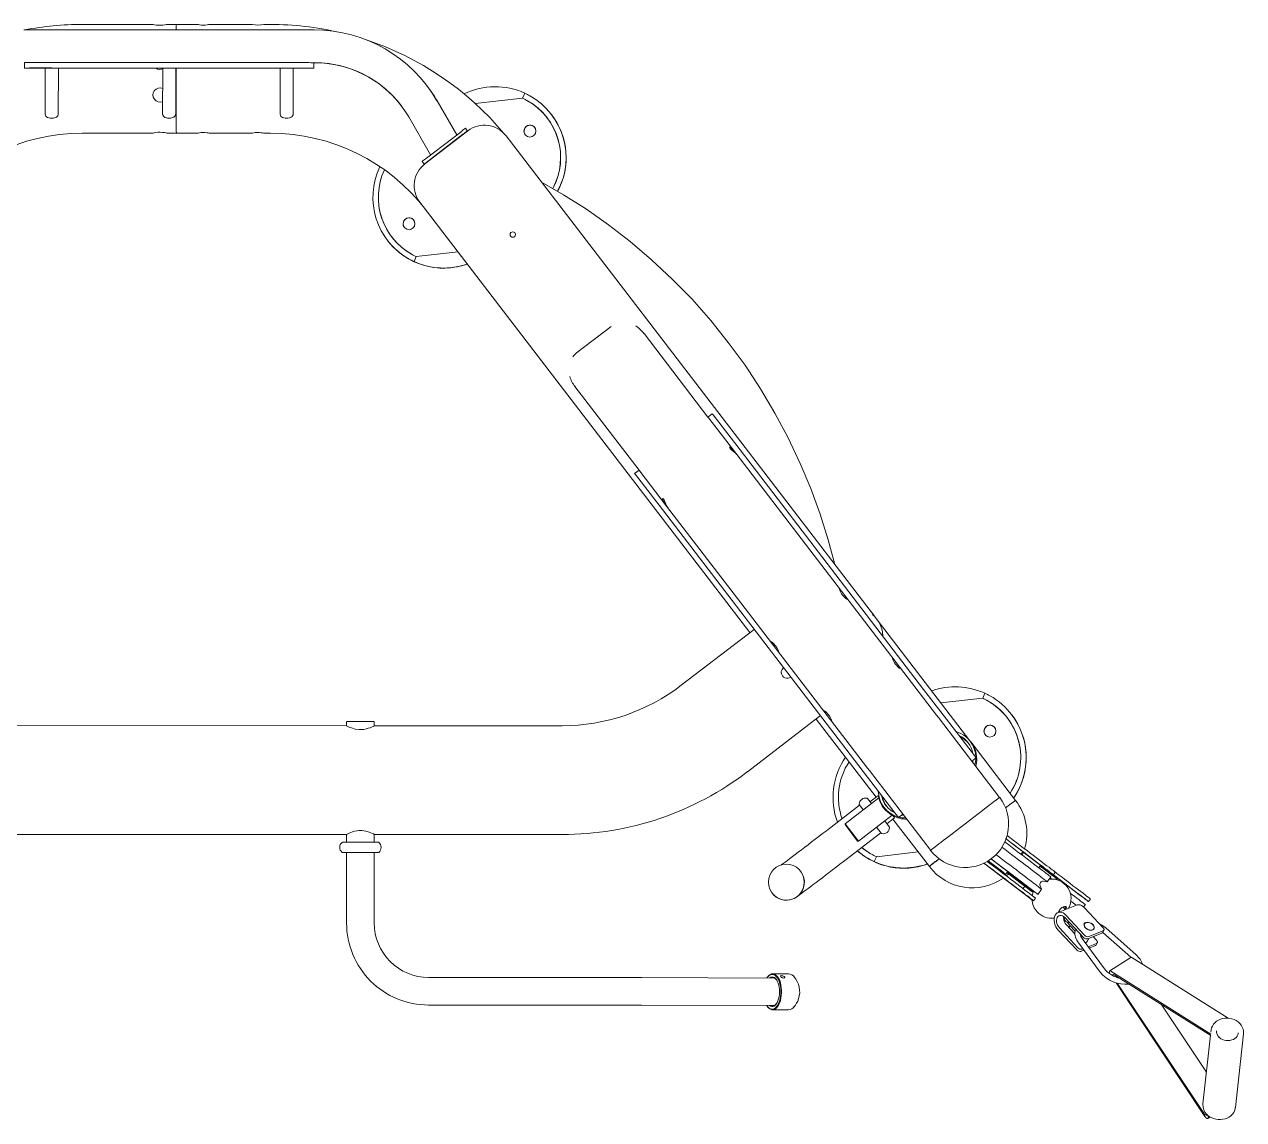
# Model space of a CAD drawing. Header units: millimetres. Extents: x 29224 to 62779, y 35576 to 54938.
# Drawn here: x 57036 to 58156, y 47545 to 48551 of the extents above; entities that cross this region are included whole.
import ezdxf

# ---------------------------------------------------------------- set-up
doc = ezdxf.new("R2010")
doc.units = ezdxf.units.MM

# ---------------------------------------------------------------- blocks, each defined once
blk = doc.blocks.new('kgjhf')
at = {"linetype": 'Continuous', "lineweight": 0}
for p, q in [((71.3, 209), (71.3, -121.1)), ((171.3, -121.1), (171.3, 209)), ((-568.1, -91.7), (-568.1, 175.5)), ((-533, 174.8), (-538, 174.8)), ((-537.9, 174.8), (-537.9, 175.3)), ((-538.1, 149.9), (-538.1, -66.1)), ((-533.1, 149.9), (-533.1, -66.1)), ((-491, 155.9), (-533, 155.8)), ((-533, 143.8), (-490.9, 143.9)), ((-532.8, 47.8), (-532.8, 143.8)), ((-573.1, 121.9), (-573.1, 56.8)), ((-473.1, 56.8), (-473.1, 121.9)), ((-491, 47.9), (-533, 47.8)), ((-573.1, 43.9), (-573.1, 35.3)), ((-573.1, 35.3), (-573.1, 15.7)), ((-533, 35.8), (-490.9, 35.9)), ((-532.8, -60.2), (-532.8, 35.8)), ((-498.3, 35.4), (-532.8, 35.4)), ((-532.8, 35.4), (-498.3, 35.4)), ((-473.1, 35.3), (-473.1, 43.9)), ((-473.1, 15.7), (-473.1, 35.3)), ((-573.1, 4.8), (-573.1, -34.3)), ((-473.1, -34.3), (-473.1, 4.8)), ((-573.1, -45.2), (-573.1, -51.3)), ((-473.1, -51.3), (-473.1, -45.2)), ((-491, -60.1), (-533, -60.2)), ((-533, -72.2), (-490.9, -72.1)), ((-538, -91.2), (-533, -91.2)), ((-537.9, -91.9), (-537.9, -91.2)), ((71.5, -121.3), (67.8, -121.3)), ((71.4, -121.1), (71.5, -121.3)), ((171.2, -121.3), (171.3, -121.1)), ((178.3, -121.3), (171.2, -121.3)), ((252.6, -121.3), (187.8, -121.3)), ((67.8, -146.7), (71.5, -146.7)), ((71.3, -147), (71.3, -319.5)), ((171.2, -146.7), (178.3, -146.7)), ((171.3, -146.9), (171.2, -146.7)), ((171.3, -319.5), (171.3, -147)), ((187.8, -146.7), (252.6, -146.7)), ((-374.6, -158.9), (-374.7, -158.8)), ((-488.1, -178.3), (-453.2, -198.5)), ((-14.3, -492.1), (-409.9, -188.5)), ((-364.1, -223.7), (-359.8, -185.3)), ((-359.8, -185.3), (-355.3, -183.2)), ((-517.2, -194.9), (-517, -195)), ((-445, -193.1), (-475.4, -232.8)), ((-450.3, -194.7), (-474.6, -226.4)), ((-472.3, -228.2), (-447.9, -196.5)), ((-447.2, -190.7), (-444.8, -192.6)), ((-444.8, -192.6), (-444.6, -192.7)), ((302.6, -196.7), (302.6, -361.2)), ((328, -361.2), (328, -196.7)), ((-502.9, -204.5), (-471.6, -222.5)), ((-458.8, -210.8), (-461.2, -214)), ((-461.2, -214), (-458.8, -210.9)), ((-475.3, -232.2), (-477.7, -230.4)), ((-475.3, -232.2), (-475.1, -232.4)), ((-500.5, -239.4), (-505.4, -283)), ((-500.4, -239.4), (-505.3, -283)), ((-470.8, -267.9), (-34.5, -602.7)), ((-382.2, -275.4), (-382.2, -275.4)), ((-378.1, -272.6), (-378.1, -272.6)), ((-505.4, -283), (-509.9, -285.1)), ((-505.3, -283), (-505.4, -283)), ((-490.4, -309.5), (-490.3, -309.6)), ((-295.7, -364.4), (-271.4, -332.7)), ((-163.7, -390.1), (-240.4, -331.2)), ((-160.6, -386.1), (-163.7, -390.1)), ((-162.7, -390.9), (-163.7, -390.1)), ((-130.5, -415.5), (-162.7, -390.9)), ((-160.6, -386.1), (-159.6, -386.9)), ((-127.5, -411.6), (-159.6, -386.9)), ((-289.1, -394.7), (-212.4, -453.5)), ((302.7, -392.6), (303.1, -514.6)), ((328.5, -514.6), (328.1, -392.6)), ((-137.3, -412.1), (-136.8, -411.5)), ((-38.5, -479.8), (-127.5, -411.6)), ((-41.6, -483.8), (-130.5, -415.5)), ((34.1, -429), (-17.3, -496.1)), ((-212.4, -453.5), (-215.4, -457.5)), ((-214.4, -458.3), (-215.4, -457.5)), ((-182.3, -483), (-214.4, -458.3)), ((-212.4, -453.5), (-211.4, -454.3)), ((-179.2, -479), (-211.4, -454.3)), ((-184.7, -473.9), (-184.3, -473.4)), ((-90.3, -547.2), (-179.2, -479)), ((92.5, -580.4), (-38.5, -479.8)), ((-93.3, -551.2), (-182.3, -483)), ((89.5, -584.3), (-41.6, -483.8)), ((62, -557), (113.5, -489.9)), ((225.1, -512.6), (225, -512.5)), ((299.3, -513.1), (299.3, -527.6)), ((302.6, -508.1), (302.2, -508.4)), ((329.3, -508.3), (328.9, -508)), ((332.3, -527.5), (332.3, -513)), ((302.4, -533.1), (301.8, -532.6)), ((332.3, -527.6), (332.3, -527.5)), ((40.8, -647.8), (-90.3, -547.2)), ((205, -538.7), (205, -538.8)), ((37.8, -651.8), (-93.3, -551.2)), ((136.9, -608.1), (65.1, -553)), ((166.5, -564), (144.3, -593)), ((113.2, -596.2), (92.5, -580.4)), ((161.4, -579.6), (137.6, -610.6)), ((162.1, -579.6), (161.4, -579.6)), ((177.3, -591.8), (161.4, -579.6)), ((162.1, -579.6), (177.2, -591.1)), ((110.2, -600.2), (89.5, -584.3)), ((144, -592.8), (148.6, -596.3)), ((153.5, -622.8), (177.3, -591.8)), ((169.7, -612.5), (191.9, -583.5)), ((177.3, -591.8), (177.2, -591.1)), ((-34.5, -602.7), (-34, -603)), ((-34, -603.1), (-26.1, -609.1)), ((-33.9, -603.1), (-33.5, -603.4)), ((112.5, -602), (110.2, -600.2)), ((185.8, -658.3), (112.5, -602)), ((151.2, -625.4), (113.2, -596.2)), ((141.1, -602.5), (135.6, -609.7)), ((142.8, -603.8), (138.2, -600.3)), ((-26.1, -609.1), (85, -694.4)), ((-14.7, -614), (-11.3, -614.2)), ((137.3, -610.9), (135.6, -609.7)), ((146.8, -615.2), (146.2, -614.7)), ((146.3, -615.3), (146.2, -615.3)), ((146.5, -615.5), (146.3, -615.4)), ((146.9, -615.8), (146.5, -615.5)), ((146.9, -615.8), (146.5, -615.5)), ((164.2, -620.2), (158.7, -616)), ((164.5, -608.5), (170, -612.7)), ((187.2, -646.8), (191.6, -608.4)), ((191.6, -608.4), (196.1, -606.3)), ((144.5, -617.1), (144.8, -617.3)), ((154.5, -627.9), (151.2, -625.4)), ((153.4, -623.3), (153.1, -622.8)), ((155.8, -625.1), (153.4, -623.3)), ((155.8, -625.1), (161.3, -618)), ((200.7, -657.1), (157, -623.6)), ((152.4, -632.7), (155.5, -628.7)), ((155.5, -628.7), (154.5, -627.9)), ((61.5, -663.7), (40.8, -647.8)), ((58.5, -667.7), (37.8, -651.8)), ((50.3, -667.7), (46, -706.1)), ((50.3, -667.7), (46, -706.1)), ((98.6, -698.5), (58.5, -667.7)), ((63.8, -665.5), (61.5, -663.7)), ((63.8, -665.5), (137.1, -721.7)), ((173.5, -674), (149.2, -705.8)), ((173.5, -674), (149.2, -705.8)), ((85.4, -694.6), (85.4, -694.7)), ((85.5, -694.7), (86.4, -695.4)), ((87, -692.7), (86.7, -692.5)), ((46, -706.1), (41.4, -708.2)), ((46, -706.1), (46, -706.1)), ((86.4, -695.4), (139.8, -736.4)), ((99.7, -699.3), (98.6, -698.5)), ((100.7, -700.1), (99.7, -699.3)), ((100.7, -700.1), (103.7, -696.1)), ((195.7, -711.5), (194.6, -712.3)), ((229.7, -749.5), (197.6, -707.1)), ((205.3, -729.3), (207.7, -727.5)), ((207.4, -730.2), (209.3, -727.9)), ((61, -732.6), (61.1, -732.7)), ((210.5, -734.2), (210.5, -734.2)), ((187, -743.1), (189.3, -741.4)), ((205.8, -767.6), (187.2, -743)), ((213.4, -740.1), (213.5, -740)), ((220.9, -743.3), (218.6, -744.9)), ((231.2, -751.4), (229.7, -749.5)), ((201.7, -757.7), (200.3, -758.8)), ((214.6, -765.5), (214.2, -762)), ((218.4, -758.9), (221.5, -760.3)), ((221.5, -760.3), (226.2, -756.8)), ((229.7, -754.8), (232, -752.9)), ((205.7, -772.9), (208.1, -771.1)), ((210.2, -768.8), (214.6, -765.5)), ((212.1, -769.6), (211.1, -768.2)), ((212.4, -774.8), (212.9, -774.4)), ((242.9, -775.4), (236, -792.5)), ((237.8, -779.9), (240.2, -782.1)), ((242.2, -777.1), (241.2, -776.2)), ((242.7, -775.8), (242.1, -775.8)), ((263.7, -799.8), (245.4, -782.7)), ((247.4, -781.6), (265.8, -798.7)), ((249.4, -780.7), (250.4, -782)), ((251.4, -781.3), (251.4, -781.3)), ((251.4, -781.3), (251.4, -781.3)), ((251.7, -783.7), (252.2, -784.4)), ((254.3, -783.1), (262.6, -790.9)), ((275.3, -793.7), (256.9, -776.6)), ((259, -775.5), (277.3, -792.7)), ((254.7, -786.2), (259.9, -791.1)), ((255, -786.4), (256.6, -785.2)), ((297.6, -814.1), (269.7, -793.6)), ((230.3, -805.1), (232.7, -803.3)), ((235.6, -800.5), (237.6, -798.9)), ((256.8, -816.9), (238.5, -799.8)), ((254.2, -799.2), (253.3, -799.7)), ((259.7, -816.8), (264.9, -803.8)), ((261.7, -815.7), (267, -802.7)), ((266.6, -803.6), (270, -801.8)), ((266.7, -797.6), (294.6, -818.1)), ((271.2, -810.7), (274.3, -803.2)), ((273.3, -809.7), (275.5, -804.1)), ((276.2, -798.4), (276.5, -797.7)), ((277.5, -799.3), (278.5, -796.6)), ((257.7, -808.2), (258.7, -807.7)), ((259.1, -817.5), (261.1, -816.5)), ((284, -842.2), (261.1, -816.5)), ((268.4, -810.9), (265, -807.7)), ((270.6, -811.5), (272.6, -810.4)), ((257, -819.3), (281.8, -847.2)), ((296.5, -822.9), (284.1, -842.2)), ((354.5, -916), (296.7, -823.9)), ((355.8, -915.9), (300, -827)), ((307.5, -828.7), (430.4, -910.5)), ((307.8, -829.9), (427.3, -909.4)), ((340, -931.9), (284.2, -843.2)), ((327.2, -870.3), (389.5, -911.9)), ((352.7, -915.9), (351, -916.1)), ((418.8, -908.6), (355.6, -915.6)), ((429.6, -913.6), (431.6, -913.4)), ((430.7, -915.3), (432.2, -913.1)), ((353.3, -941), (353.7, -941)), ((354.3, -945.9), (422, -938.5)), ((422, -938.5), (422.3, -938.4)), ((354.3, -945.9), (353.9, -946))]:
    blk.add_line(p, q, dxfattribs=at)
at = {"linetype": 'Continuous', "lineweight": 0, "flags": 128}
for points in [[(-538, 174.8), (-538, 174.6), (-538, 174.1), (-538, 173.2), (-538, 172), (-538.1, 170.4), (-538.1, 168.6), (-538.1, 166.4), (-538.1, 164.1), (-538.1, 161.5), (-538.1, 158.8), (-538.1, 155.9), (-538.1, 152.9), (-538.1, 149.9)], [(-532.8, 155.8), (-532.8, 158.6), (-532.9, 161.3), (-532.9, 163.9), (-532.9, 166.3), (-532.9, 168.4), (-532.9, 170.3), (-532.9, 171.9), (-532.9, 173.1), (-532.9, 174), (-533, 174.6), (-533, 174.8), (-533, 174.6), (-533, 174.1), (-533, 173.2), (-533, 172), (-533.1, 170.4), (-533.1, 168.6), (-533.1, 166.4), (-533.1, 164.1), (-533.1, 161.5), (-533.1, 158.8), (-533.1, 155.9), (-533.1, 152.9), (-533.1, 149.9)], [(-491, 143.9), (-490, 144), (-489.1, 144.4), (-488.5, 144.9), (-488, 145.6), (-487.5, 146.4), (-487.2, 147.4), (-487, 148.7), (-486.9, 150), (-487, 151.3), (-487.2, 152.5), (-487.7, 153.8), (-488.3, 154.6), (-488.9, 155.2), (-489.8, 155.6), (-490.7, 155.9), (-491, 155.8)], [(-533, 90.3), (-533, 90.5), (-533, 91), (-533, 91.9), (-532.9, 93), (-532.9, 94.3), (-532.9, 95.8), (-532.9, 97.2), (-532.9, 98.5), (-533, 99.7), (-533, 100.5), (-533, 101.1), (-533, 101.3), (-533, 101.1), (-533, 100.6), (-533, 99.7), (-533, 98.6), (-533, 97.2), (-533, 95.8), (-533, 94.4), (-533, 93.1), (-533, 91.9), (-533, 91), (-533, 90.5), (-533, 90.3)], [(-573.1, 56.8), (-573.1, 56.5), (-572.8, 55.5), (-572.6, 53.9), (-572.4, 51.9), (-572.3, 49.7), (-572.5, 47.7), (-572.7, 45.9), (-573, 44.6), (-573.1, 43.9), (-573.1, 43.9)], [(-473.2, 43.9), (-473.2, 44), (-473.4, 44.7), (-473.7, 46.1), (-473.9, 47.9), (-474, 50.1), (-474, 52.2), (-473.7, 54.1), (-473.5, 55.6), (-473.2, 56.6), (-473.1, 56.8), (-473.1, 56.8)], [(-491, 35.9), (-490, 36), (-489.1, 36.4), (-488.5, 36.9), (-488, 37.6), (-487.5, 38.4), (-487.2, 39.4), (-487, 40.7), (-486.9, 42), (-487, 43.3), (-487.2, 44.5), (-487.7, 45.8), (-488.3, 46.6), (-488.9, 47.2), (-489.8, 47.6), (-490.7, 47.9), (-491, 47.8)], [(-473.1, 35.3), (-473.1, 35.3), (-473.3, 35.3), (-473.9, 35.3), (-474.8, 35.4), (-476.1, 35.4), (-477.6, 35.4), (-479.5, 35.4), (-481.7, 35.4), (-484.1, 35.4), (-486.6, 35.4), (-489.4, 35.4), (-492.3, 35.4), (-495.3, 35.4), (-498.3, 35.4)], [(-498.3, 35.4), (-495.3, 35.4), (-492.3, 35.4), (-489.4, 35.4), (-486.6, 35.4), (-484.1, 35.4), (-481.7, 35.4), (-479.5, 35.4), (-477.6, 35.4), (-476.1, 35.4), (-474.8, 35.4), (-473.9, 35.3), (-473.3, 35.3), (-473.1, 35.3), (-473.1, 35.3)], [(-573.1, 15.7), (-573.1, 15.7), (-573, 15.1), (-572.8, 13.9), (-572.6, 12.3), (-572.6, 10.5), (-572.6, 8.7), (-572.8, 7.1), (-573, 5.8), (-573.1, 5), (-573.1, 4.8), (-573.1, 4.8)], [(-473.1, 4.8), (-473.2, 5.1), (-473.4, 6), (-473.6, 7.4), (-473.8, 9.1), (-473.8, 10.9), (-473.7, 12.7), (-473.5, 14.1), (-473.3, 15.2), (-473.2, 15.8), (-473.2, 15.7)], [(-533, -17.7), (-533, -17.5), (-533, -17), (-533, -16.1), (-533, -15), (-532.9, -13.7), (-532.9, -12.2), (-532.9, -10.8), (-533, -9.5), (-533, -8.3), (-533, -7.5), (-533, -6.9), (-533, -6.7), (-533, -6.9), (-533, -7.4), (-533, -8.3), (-533, -9.4), (-533, -10.8), (-533, -12.2), (-533, -13.6), (-533, -14.9), (-533, -16.1), (-533, -17), (-533, -17.5), (-533, -17.7)], [(-473.1, -45.2), (-473.2, -44.9), (-473.4, -44), (-473.6, -42.6), (-473.8, -40.9), (-473.8, -39.1), (-473.7, -37.3), (-473.5, -35.9), (-473.3, -34.8), (-473.2, -34.2), (-473.2, -34.3)], [(-538.1, -66.1), (-538.1, -69.1), (-538.1, -72.1), (-538.1, -75), (-538.1, -77.7), (-538.1, -80.3), (-538.1, -82.7), (-538.1, -84.8), (-538.1, -86.7), (-538, -88.3), (-538, -89.5), (-538, -90.5), (-538, -91), (-538, -91.2), (-538, -91.2)], [(-533.1, -66.1), (-533.1, -69.1), (-533.1, -72.1), (-533.1, -75), (-533.1, -77.7), (-533.1, -80.3), (-533.1, -82.7), (-533.1, -84.8), (-533.1, -86.7), (-533, -88.3), (-533, -89.5), (-533, -90.5), (-533, -91), (-533, -91.2), (-533, -91), (-532.9, -90.5), (-532.9, -89.6), (-532.9, -88.4), (-532.9, -86.8), (-532.9, -85), (-532.9, -82.9), (-532.9, -80.5), (-532.9, -77.9), (-532.8, -75.2), (-532.8, -72.3), (-532.8, -72.2)], [(-491, -72.1), (-490, -72), (-489.1, -71.6), (-488.5, -71.1), (-488, -70.4), (-487.5, -69.6), (-487.2, -68.6), (-487, -67.3), (-486.9, -66), (-487, -64.7), (-487.2, -63.5), (-487.7, -62.2), (-488.3, -61.4), (-488.9, -60.8), (-489.8, -60.4), (-490.7, -60.1), (-491, -60.2)], [(67.3, -134), (67.3, -131.9), (67.3, -129.9), (67.3, -128), (67.3, -126.3), (67.3, -124.8), (67.3, -123.6), (67.3, -122.7), (67.3, -122.1), (67.3, -121.8), (67.3, -121.8)], [(71.4, -147), (71.3, -147), (71.7, -146.2), (72.6, -144.3), (73.1, -142.9), (73.7, -141.2), (74.3, -139.2), (74.7, -137), (74.9, -134.9), (74.9, -132.7), (74.4, -129.1), (73.4, -125.8), (72.8, -124.2), (72.2, -122.9), (71.8, -121.9), (71.5, -121.3), (71.3, -121), (71.3, -121.1)], [(171.3, -121.1), (171.3, -121), (170.9, -121.8), (170, -123.7), (169.4, -125.1), (168.8, -126.8), (168.3, -128.7), (167.8, -131), (167.6, -133), (167.7, -135.2), (168.2, -138.9), (169.2, -142.2), (169.8, -143.7), (170.4, -145.1), (170.8, -146.1), (171.2, -146.8), (171.3, -147), (171.3, -147)], [(178.3, -150.4), (178.3, -150.4), (178.3, -150), (178.3, -149.3), (178.3, -148.2), (178.3, -146.8), (178.3, -145.1), (178.3, -143.2), (178.3, -141.1), (178.2, -138.8), (178.2, -136.4), (178.2, -134), (178.2, -131.5), (178.2, -129.1), (178.3, -126.9), (178.3, -124.7), (178.3, -122.8), (178.3, -121.2), (178.3, -119.8), (178.3, -118.7), (178.3, -118), (178.3, -117.7), (178.3, -117.6)], [(178.5, -117.1), (178.5, -117.1), (178.4, -117.3)], [(187.8, -117.6), (187.8, -117.7), (187.8, -118), (187.8, -118.7), (187.8, -119.8), (187.8, -121.2), (187.8, -122.8), (187.8, -124.7), (187.8, -126.9), (187.7, -129.1), (187.7, -131.5), (187.7, -134), (187.7, -136.4), (187.7, -138.8), (187.8, -141.1), (187.8, -143.2), (187.8, -145.1), (187.8, -146.8), (187.8, -148.2), (187.8, -149.3), (187.8, -150), (187.8, -150.4), (187.8, -150.4)], [(187.9, -146.7), (187.9, -147.1), (187.8, -147.5), (187.8, -147.5), (187.8, -147.1), (187.8, -146.4), (187.8, -145.3), (187.8, -143.9), (187.8, -142.3), (187.8, -140.4), (187.8, -138.4), (187.8, -136.2), (187.8, -134), (187.8, -131.7), (187.8, -129.6), (187.8, -127.6), (187.8, -125.7), (187.8, -124.1), (187.8, -122.7), (187.8, -121.6), (187.8, -120.9), (187.8, -120.6), (187.8, -120.6), (187.9, -121), (187.9, -121.3)], [(67.3, -146.2), (67.3, -146.2), (67.3, -145.9), (67.3, -145.3), (67.3, -144.4), (67.3, -143.2), (67.3, -141.7), (67.3, -139.9), (67.3, -138), (67.3, -136), (67.3, -134)], [(-458.8, -210.9), (-457.9, -209.7), (-457.1, -208.7), (-456.4, -207.8), (-455.9, -207.1), (-455.5, -206.6), (-455.4, -206.5), (-455.6, -206.6), (-455.9, -207.1), (-456.4, -207.7), (-457.1, -208.6), (-457.9, -209.7), (-458.8, -210.8)], [(-461.2, -214), (-462.1, -215.1), (-462.9, -216.2), (-463.6, -217.1), (-464.1, -217.8), (-464.5, -218.2), (-464.6, -218.4), (-464.4, -218.2), (-464.1, -217.8), (-463.6, -217.1), (-462.9, -216.2), (-462.1, -215.2), (-461.2, -214)], [(-428.3, -300.5), (-416.7, -320.7), (-403.3, -341.7), (-389, -362.1), (-373.7, -381.9), (-356.9, -401.7), (-339.2, -420.6), (-320.6, -438.8), (-301.2, -456), (-281, -472.2), (-260, -487.6), (-238.4, -501.9), (-216.1, -515.1), (-193.2, -527.3), (-169.7, -538.4), (-146.7, -548), (-123.3, -556.6), (-99.5, -564.1), (-76.9, -570.1)], [(302.6, -361.2), (302.6, -363.6), (302.6, -368), (302.6, -372.4), (302.6, -376.8), (302.6, -381.1), (302.7, -385.2), (302.7, -389.3), (302.7, -392.6)], [(328.1, -392.6), (328.1, -390.5), (328.1, -386.5), (328, -382.4), (328, -378.1), (328, -373.8), (328, -369.4), (328, -365), (328, -361.2)], [(-132.5, -414.8), (-133.3, -414.4), (-135.3, -413.4), (-136.8, -412.5), (-137.4, -411.9), (-137.2, -411.5), (-136.8, -411.5)], [(-184.7, -473.9), (-184.8, -473.8), (-184.7, -473.3), (-184, -473.5), (-183, -474.4), (-181.8, -475.7), (-180.4, -477.2)], [(-5.7, -512.1), (-5.6, -511.9), (-5.5, -511.7), (-5.4, -511.6), (-5.4, -511.6), (-5.4, -511.6), (-5.5, -511.7), (-5.6, -511.8), (-5.8, -512.1)], [(329.3, -508.3), (329.9, -508.8), (331, -509.9), (331.8, -511), (332.2, -512.2), (332.2, -513.4), (331.9, -514.5), (331.3, -515.7), (330.3, -516.8), (329.1, -517.8), (327.5, -518.7), (325.7, -519.5), (323.7, -520.2), (321.5, -520.7), (319.2, -521), (316.8, -521.2), (314.4, -521.2), (312, -521), (309.7, -520.6), (307.5, -520.1), (305.5, -519.5), (303.8, -518.7), (302.2, -517.7), (301, -516.7), (300.1, -515.6), (299.5, -514.5), (299.3, -513.3), (299.4, -512.1), (299.8, -510.9), (300.6, -509.8), (301.8, -508.7), (302.2, -508.4)], [(303, -507.8), (302.1, -508.5), (301, -509.5), (300.2, -510.7), (299.8, -511.8), (299.8, -513), (300.1, -514.2), (300.7, -515.3), (301.7, -516.4), (303, -517.4), (304.6, -518.3), (306.4, -519.1), (308.5, -519.7), (310.7, -520.1), (313, -520.4), (315.4, -520.5), (317.7, -520.5), (320.1, -520.2), (322.3, -519.8), (324.4, -519.2), (326.3, -518.5), (328, -517.7), (329.4, -516.7), (330.5, -515.6), (331.3, -514.5), (331.7, -513.3), (331.7, -512.1), (331.4, -511), (330.8, -509.8), (329.8, -508.7), (328.5, -507.8), (328.4, -507.7)], [(328.4, -510.1), (329, -511.1), (329.3, -512.2), (329.3, -513.3), (328.9, -514.4), (328.1, -515.4), (327, -516.3), (325.7, -517.2), (324, -517.9), (322.2, -518.5), (320.2, -519), (318.1, -519.2), (315.9, -519.3), (313.7, -519.3), (311.6, -519), (309.6, -518.6), (307.7, -518), (306, -517.3), (304.6, -516.5), (303.5, -515.6), (302.7, -514.6), (302.3, -513.5), (302.2, -512.4), (302.4, -511.3), (303, -510.3), (303, -510.2)], [(303, -511.5), (302.8, -511.9), (302.7, -513), (302.8, -514.1), (303.3, -515.1), (304.2, -516.1), (305, -516.8)], [(326.5, -516.7), (327.2, -516.1), (328.1, -515.1), (328.7, -514.1), (328.9, -513), (328.7, -511.9), (328.4, -511.4)], [(199.3, -520.9), (199, -521.3), (197.9, -522.8), (196.5, -524.6), (195, -526.6), (193.3, -528.9), (191.5, -531.3), (189.6, -533.8), (187.5, -536.6), (185.3, -539.5), (183, -542.5), (180.6, -545.6), (178.1, -548.8), (175.6, -552.2), (173, -555.5), (170.4, -558.9), (167.8, -562.4), (166.5, -564)], [(301.9, -524), (301.6, -523.6), (301.3, -523.1), (301.1, -522.5), (301, -521.8), (300.9, -521.2), (301, -520.7), (301.2, -520.4), (301.5, -520.3), (301.8, -520.5), (302.2, -520.8), (302.5, -521.2), (302.8, -521.8), (303, -522.4), (303.1, -523.1), (303, -523.6), (302.8, -524), (302.5, -524.2), (302.2, -524.1), (301.9, -524)], [(191.9, -583.5), (193.3, -581.7), (195.9, -578.2), (198.6, -574.8), (201.1, -571.4), (203.7, -568.1), (206.2, -564.9), (208.5, -561.7), (210.9, -558.7), (213.1, -555.8), (215.2, -553), (217.1, -550.4), (219, -548), (220.7, -545.7), (222.2, -543.7), (223.6, -541.8), (224.9, -540.2), (225.9, -538.7), (226.8, -537.5), (227.6, -536.4), (227.7, -536.4)], [(329.8, -532.5), (329.5, -532.8), (329.4, -532.9)], [(57.7, -560.8), (57.9, -560.6), (58, -560.4), (58.1, -560.3), (58.1, -560.3), (58.1, -560.3), (58, -560.4), (57.9, -560.5), (57.7, -560.8)], [(-53.7, -574.5), (-53.9, -574.7), (-54, -574.9), (-54, -575), (-54.1, -575), (-54, -575), (-54, -574.9), (-53.8, -574.8), (-53.6, -574.5)], [(145, -617.5), (144.5, -617.1), (142.6, -615.9), (140.9, -615), (139.5, -614.4), (138.7, -614.1), (138.7, -614.1), (139.4, -614.3), (140.8, -614.9), (142.6, -615.9), (144.5, -617.1), (144.9, -617.5)], [(146.3, -615.4), (146.6, -615.6), (147.4, -616.2), (148.1, -616.8), (148.5, -617.3), (148.8, -617.5), (148.7, -617.4), (148.4, -617.1), (147.9, -616.6), (147.1, -616), (146.3, -615.3), (146.3, -615.3)], [(9.8, -623.2), (9.6, -623.4), (9.5, -623.6), (9.4, -623.7), (9.4, -623.7), (9.4, -623.7), (9.5, -623.6), (9.6, -623.5), (9.8, -623.2)], [(153.5, -633.4), (153.4, -632.9), (153.3, -631.6)], [(185.8, -658.3), (185.8, -658.3), (185.5, -658.6), (185.1, -659.2), (184.4, -660), (183.5, -661.1), (182.5, -662.5), (181.2, -664.1), (179.9, -665.8), (178.4, -667.7), (176.8, -669.8), (175.2, -671.9), (173.5, -674)], [(185.8, -658.3), (185.8, -658.3), (185.5, -658.6), (185.1, -659.2), (184.4, -660), (183.5, -661.1), (182.5, -662.5), (181.2, -664.1), (179.9, -665.8), (178.4, -667.7), (176.8, -669.8), (175.2, -671.9), (173.5, -674)], [(85.4, -694.7), (85.7, -694.9), (86.6, -695.5), (87.3, -696), (87.9, -696.3), (88.1, -696.5), (88.1, -696.5), (87.7, -696.2), (87.1, -695.9), (86.3, -695.3), (85.5, -694.7), (85.5, -694.7)], [(102.9, -697.2), (104.2, -697), (104.8, -696.9)], [(149.2, -705.8), (147.5, -707.9), (145.9, -710.1), (144.3, -712.1), (142.9, -714), (141.5, -715.8), (140.3, -717.4), (139.3, -718.8), (138.4, -719.9), (137.8, -720.8), (137.4, -721.4), (137.1, -721.7), (137.1, -721.7)], [(149.2, -705.8), (147.5, -707.9), (145.9, -710.1), (144.3, -712.1), (142.9, -714), (141.5, -715.8), (140.3, -717.4), (139.3, -718.8), (138.4, -719.9), (137.8, -720.8), (137.4, -721.4), (137.1, -721.7), (137.1, -721.7)], [(199.3, -721.3), (198.1, -719.7), (197, -718.3), (196, -716.9), (195.1, -715.8), (194.4, -714.8), (193.8, -714), (193.5, -713.6)], [(193.6, -713.8), (194.3, -714.8), (196.7, -717.9), (199.1, -721.1)], [(205.4, -729.2), (206.2, -730.3), (208.4, -733.1), (210.4, -735.9), (212.4, -738.5), (214.2, -740.9), (215.9, -743.1), (217.5, -745.2), (218.8, -747), (220.1, -748.6), (221.1, -750), (221.9, -751.1), (222.5, -751.9), (222.9, -752.5), (223.1, -752.8), (223.1, -752.7), (222.9, -752.4), (222.4, -751.9), (221.8, -751), (220.9, -749.9), (219.8, -748.5), (218.6, -746.8), (217.2, -745), (215.6, -742.9), (213.9, -740.6), (212, -738.2), (210, -735.6), (208, -732.8), (205.8, -730), (203.6, -727.1), (201.4, -724.1), (199.1, -721.1), (196.8, -718.1), (194.6, -715.2), (193.6, -713.8)], [(193.6, -713.8), (194.1, -714.4), (195.7, -716.6), (197.4, -718.9), (199.2, -721.2)], [(201.6, -719.4), (200.5, -717.9), (199.4, -716.5), (198.4, -715.1), (197.5, -713.9), (196.8, -713), (196.2, -712.2), (195.8, -711.7), (195.7, -711.5), (195.7, -711.6), (196, -712), (196.5, -712.6), (197.2, -713.5), (198, -714.6), (199, -715.9), (200.1, -717.3), (201.2, -718.8), (202.3, -720.3), (203.5, -721.8), (204.5, -723.2), (205.5, -724.4), (206.3, -725.5), (207, -726.4), (207.4, -727), (207.7, -727.4), (207.7, -727.4), (207.6, -727.2), (207.2, -726.7), (206.6, -726), (205.8, -725), (204.9, -723.8), (203.9, -722.4), (202.8, -720.9), (201.6, -719.4)], [(195.9, -710.3), (197.8, -712.8), (200.2, -716), (202.7, -719.3), (205.1, -722.5), (207.5, -725.6), (209.9, -728.8), (212.2, -731.8), (214.4, -734.8), (216.6, -737.6), (218.6, -740.2), (220.5, -742.7), (222.2, -745), (223.8, -747.1), (225.2, -749), (226.5, -750.6), (227.5, -752), (228.4, -753.1), (229, -753.9), (229.4, -754.5), (229.6, -754.7), (229.7, -754.8)], [(197.4, -707.3), (197.8, -707.9), (200.2, -711), (202.6, -714.2), (205.1, -717.4), (207.5, -720.7), (209.9, -723.8), (212.3, -727), (214.6, -730), (216.8, -733), (219, -735.8), (221, -738.4), (222.9, -740.9), (224.6, -743.2), (226.2, -745.3), (227.6, -747.2), (228.9, -748.8), (229.9, -750.2), (230.8, -751.3), (231.4, -752.1), (231.8, -752.7), (232, -752.9), (232, -752.9), (231.8, -752.6), (231.3, -752)], [(197.6, -707.2), (198.1, -707.9), (199.1, -709.3), (200, -710.4), (200.7, -711.4), (201.2, -712), (201.5, -712.4), (201.5, -712.4), (201.3, -712.2), (200.9, -711.6), (200.2, -710.8), (199.4, -709.7), (198.5, -708.5), (197.5, -707.2)], [(201.7, -719.5), (200.8, -718.4), (200.1, -717.4), (199.4, -716.5), (199, -715.9), (198.7, -715.5), (198.6, -715.4), (198.8, -715.7), (199.2, -716.2), (199.8, -716.9), (200.5, -717.9), (201.3, -718.9), (202.1, -720.1), (203, -721.1), (203.7, -722.1), (204.2, -722.8), (204.6, -723.3), (204.8, -723.5), (204.7, -723.5), (204.4, -723.1), (203.9, -722.4), (203.3, -721.6), (202.5, -720.6), (201.7, -719.5)], [(172.1, -728.5), (173.9, -731), (176.3, -734.1), (178.8, -737.4), (181.2, -740.6), (183.6, -743.7), (186, -746.9), (188.3, -749.9), (190.5, -752.9), (192.6, -755.7), (194.7, -758.4), (196.6, -760.8), (198.3, -763.1), (199.9, -765.2), (201.3, -767.1), (202.6, -768.7), (203.6, -770.1), (204.4, -771.2), (205.1, -772), (205.5, -772.6), (205.7, -772.8), (205.7, -772.9)], [(180.9, -735.1), (179.8, -733.6), (178.7, -732.2), (177.7, -730.8), (176.8, -729.6), (176, -728.7), (175.5, -727.9), (175.1, -727.4), (174.9, -727.2), (174.9, -727.2)], [(175.1, -727.6), (176.3, -729.1), (178.7, -732.3), (181.1, -735.5), (183.6, -738.8), (186, -741.9), (188.4, -745.1), (190.7, -748.1), (192.9, -751.1), (195, -753.9), (197.1, -756.5), (199, -759), (200.7, -761.3), (202.3, -763.4), (203.7, -765.3), (204.9, -766.9), (206, -768.3), (206.8, -769.4), (207.5, -770.2), (207.9, -770.8), (208.1, -771), (208.1, -771), (207.9, -770.7), (207.4, -770.1)], [(183.1, -733.2), (180.7, -730), (178.3, -726.8), (178, -726.4)], [(182.9, -723.7), (185.1, -726.7), (187.5, -729.9)], [(189.6, -718.3), (192, -721.5), (194.4, -724.7)], [(194.4, -724.7), (196.8, -727.8), (199.2, -731), (201.5, -734.1), (203.8, -737.1), (206, -740.1), (208.2, -742.9), (210.2, -745.5), (212.1, -748), (213.9, -750.4), (215.5, -752.5), (216.9, -754.4), (218.2, -756), (219.2, -757.4), (220.1, -758.5), (220.7, -759.4), (221.2, -760), (221.4, -760.3), (221.5, -760.3)], [(199.1, -721.1), (201.5, -724.3), (203.9, -727.4), (206.2, -730.6), (208.5, -733.6), (210.7, -736.5), (212.9, -739.3), (214.9, -742), (216.8, -744.5), (218.5, -746.8), (220.2, -748.9), (221.6, -750.8), (222.8, -752.4), (223.9, -753.8), (224.8, -755), (225.4, -755.8), (225.9, -756.4), (226.1, -756.7), (226.1, -756.7), (226, -756.5)], [(199.2, -721.2), (200.9, -723.5), (202.6, -725.8), (204.3, -728), (205.9, -730.1), (207.4, -732), (208.8, -733.8), (210, -735.5), (211.1, -736.9), (211.9, -738), (212.6, -738.9), (213.1, -739.6), (213.4, -739.9), (213.5, -740), (213.3, -739.8), (213, -739.3), (212.4, -738.6), (211.7, -737.6), (210.7, -736.3), (209.6, -734.8), (208.3, -733.1), (206.9, -731.2), (205.4, -729.2)], [(205.3, -729.3), (205.3, -729.3), (205.2, -729), (204.8, -728.5), (204.2, -727.8), (203.4, -726.8), (202.5, -725.6), (201.5, -724.2), (200.4, -722.8), (199.3, -721.3)], [(206.2, -728.6), (206.8, -729.4), (208.7, -731.9), (210.7, -734.6), (212.8, -737.4), (215, -740.3), (217.3, -743.3), (219.7, -746.4), (222, -749.6), (224.2, -752.4)], [(224.2, -752.4), (222.2, -749.8), (220, -746.8), (217.8, -743.9), (215.6, -741.1), (213.6, -738.3), (211.6, -735.8), (209.8, -733.3), (208.1, -731.1), (206.5, -729), (206.2, -728.6)], [(218.7, -744.9), (217.8, -743.7), (215.5, -740.6), (213.3, -737.7), (211.1, -734.9), (209.1, -732.2), (207.2, -729.7), (206.3, -728.5)], [(206.3, -728.5), (206.8, -729.2), (208.4, -731.3), (210.1, -733.6), (212, -736), (214, -738.6), (216, -741.4), (218.2, -744.2), (218.7, -744.9)], [(187, -743.1), (187, -743.1), (186.8, -742.9), (186.4, -742.4), (185.9, -741.6), (185.1, -740.6), (184.2, -739.4), (183.2, -738.1), (182.1, -736.6), (180.9, -735.1)], [(210.2, -768.8), (210.2, -768.8), (209.9, -768.5), (209.5, -767.9), (208.8, -767), (208, -765.9), (206.9, -764.5), (205.6, -762.9), (204.2, -761), (202.6, -758.9), (200.9, -756.6), (199, -754.1), (196.9, -751.4), (194.8, -748.6), (192.6, -745.7), (190.3, -742.6), (187.9, -739.5), (185.5, -736.4), (183.1, -733.2)], [(187.5, -729.9), (189.9, -733), (192.3, -736.2), (194.7, -739.3), (197, -742.3), (199.2, -745.3), (201.3, -748.1), (203.3, -750.7), (205.2, -753.2), (207, -755.6), (208.6, -757.7), (210, -759.5), (211.3, -761.2), (212.4, -762.6), (213.2, -763.7), (213.9, -764.6), (214.3, -765.2), (214.6, -765.5), (214.6, -765.5)], [(223.2, -752.8), (223.1, -752.6), (221.9, -751), (220.5, -749.1), (218.9, -747.1), (217.2, -744.8), (215.3, -742.3), (213.3, -739.7), (211.2, -736.9), (209, -733.9), (206.7, -730.9), (205.4, -729.2)], [(224.3, -752.4), (223.9, -751.9), (222.2, -749.6), (220.5, -747.3), (218.9, -745.2), (217.3, -743.1), (215.9, -741.3), (214.6, -739.5), (213.4, -738), (212.5, -736.7), (211.7, -735.7), (211.1, -734.9), (210.7, -734.4), (210.5, -734.2), (210.6, -734.3), (210.8, -734.6), (211.3, -735.2), (211.9, -736.1), (212.8, -737.2), (213.8, -738.6), (215, -740.2), (216.4, -742), (217.9, -744), (219.4, -746.1), (221.1, -748.3), (222.8, -750.5), (224.2, -752.4)], [(187.6, -743.6), (187.8, -743.5), (190.2, -742.5)], [(224.3, -752.4), (223.5, -751.4), (222.4, -749.9), (221.4, -748.6), (220.5, -747.4), (219.7, -746.4), (219.2, -745.7), (218.8, -745.2), (218.7, -745), (218.6, -744.9)], [(231.1, -751.4), (230.3, -750.4), (229.4, -749.3), (228.6, -748.1), (227.8, -747.1), (227.1, -746.2), (226.6, -745.5), (226.3, -745.1), (226.1, -744.9), (226.3, -745.1), (226.6, -745.5), (227.1, -746.2), (227.8, -747.1), (228.6, -748.2), (229.5, -749.3), (230.4, -750.5), (231.1, -751.4)], [(206.3, -766.8), (205.2, -765.3), (204.1, -763.8), (203, -762.5), (202.1, -761.3), (201.4, -760.3), (200.8, -759.5), (200.5, -759), (200.3, -758.8), (200.3, -758.8)], [(231.3, -752), (231, -751.6), (230.9, -751.4)], [(216.2, -781.6), (218.4, -784.5), (220.5, -787.3), (222.5, -790), (224.4, -792.4), (226.1, -794.6), (227.6, -796.6), (229, -798.4), (230.1, -799.9), (231.1, -801.2), (231.8, -802.1), (232.3, -802.8), (232.6, -803.2), (232.7, -803.3), (232.6, -803.1), (232.2, -802.6), (231.6, -801.8), (230.8, -800.7), (229.8, -799.3), (228.5, -797.7), (227.1, -795.8), (225.6, -793.7), (223.8, -791.4), (221.9, -788.9), (219.9, -786.2), (217.7, -783.3), (215.4, -780.4), (213.1, -777.3), (210.7, -774.1), (208.3, -770.9), (205.8, -767.6)], [(205.8, -772.8), (205.9, -773), (206.7, -774.1), (207.8, -775.5), (209.1, -777.2), (210.5, -779.1), (212.1, -781.2), (213.8, -783.4)], [(212.4, -774.8), (212.4, -774.8), (212.2, -774.5), (211.8, -774), (211.2, -773.3), (210.5, -772.3), (209.6, -771.1), (208.5, -769.7), (207.4, -768.3), (206.3, -766.8)], [(207.4, -770.1), (207.1, -769.7), (207, -769.6), (207.2, -769.8), (207.6, -770.3), (208.3, -771.1), (209.1, -772.3), (210.2, -773.7), (211.5, -775.4), (212.9, -777.3), (214.5, -779.3), (216.2, -781.6)], [(245.4, -782.7), (244.2, -781.4), (243.3, -780), (242.8, -778.5), (242.6, -777.1), (242.8, -775.8), (243.3, -774.6), (244.2, -773.6), (245.4, -772.8), (246.8, -772.2), (248.5, -771.9), (250.3, -771.8), (252.2, -772.1), (254, -772.6), (255.9, -773.4), (257.5, -774.4), (259, -775.5)], [(213.8, -783.4), (216, -786.3), (218.2, -789.1), (220.1, -791.8), (222, -794.2), (223.7, -796.4), (225.2, -798.5), (226.6, -800.2), (227.7, -801.7), (228.7, -803), (229.4, -803.9), (229.9, -804.6), (230.2, -805), (230.3, -805.1)], [(239.7, -783.3), (239.3, -783.4), (238.5, -783.3), (237.8, -783), (237.4, -782.5), (237.3, -781.7), (237.5, -780.7)], [(237.5, -780.5), (237.4, -780.9), (237.6, -781.6), (238, -782.1), (238.6, -782.3), (239.4, -782.2), (240, -782)], [(256.9, -776.6), (255.8, -775.7), (254.4, -774.9), (252.9, -774.4), (251.4, -774.1), (250, -774), (248.6, -774.2), (247.4, -774.7), (246.5, -775.3), (245.8, -776.2), (245.5, -777.2), (245.5, -778.3), (245.8, -779.4), (246.5, -780.5), (247.4, -781.6)], [(251.9, -784.2), (253.2, -785), (254.7, -786.2)], [(235.6, -800.5), (235.6, -800.4), (235.3, -800.1), (234.9, -799.5), (234.2, -798.7), (233.3, -797.5), (232.3, -796.1), (231, -794.5), (229.6, -792.6), (228, -790.5), (226.2, -788.2), (225.1, -786.7)], [(232.4, -787.3), (234, -789.3), (235.4, -791.2), (236.1, -792.1)], [(238.5, -799.8), (237.3, -798.5), (236.4, -797.1), (235.8, -795.7), (235.7, -794.3), (235.8, -793), (236, -792.5)], [(256.9, -800.5), (257.8, -801.5), (258.5, -802.7), (259, -804), (259.2, -805.3), (259.2, -806.4), (258.9, -807.5), (258.3, -808.2), (257.5, -808.6), (256.6, -808.7), (255.6, -808.5), (254.6, -807.9), (253.7, -807), (252.8, -805.9), (252.2, -804.7), (251.9, -803.4), (251.8, -802.1), (252, -801), (252.4, -800.1), (253.1, -799.5), (253.9, -799.3), (254.9, -799.3), (255.9, -799.8), (256.9, -800.5)], [(256.9, -800.7), (257.7, -801.7), (258.4, -802.8), (258.8, -804), (259, -805.2), (259, -806.4), (258.7, -807.3), (258.1, -808), (257.4, -808.4), (256.5, -808.5), (255.6, -808.2), (254.6, -807.6), (253.7, -806.8), (253, -805.8), (252.4, -804.6), (252.1, -803.4), (252, -802.2), (252.2, -801.1), (252.6, -800.3), (253.3, -799.8), (254.1, -799.5), (255, -799.6), (256, -800), (256.9, -800.7)], [(256.8, -816.9), (257.2, -817.3), (257.7, -817.5), (258.1, -817.7), (258.5, -817.7), (258.9, -817.6), (259.2, -817.4), (259.5, -817.2), (259.7, -816.8)], [(268.4, -810.9), (268.8, -811.2), (269.2, -811.5), (269.7, -811.6), (270.1, -811.6), (270.4, -811.6), (270.8, -811.4), (271, -811.1), (271.2, -810.7)], [(299.6, -823.4), (299, -823.1), (298.3, -822.8), (297.6, -822.6), (297, -822.6), (296.7, -822.7), (296.5, -823), (296.5, -823.4), (296.7, -823.9)], [(300, -827), (299.7, -826.5), (299.7, -826.1), (299.9, -825.9), (300.3, -825.7), (300.9, -825.8), (300.9, -825.8)], [(284.2, -843.2), (284, -842.7), (284, -842.3), (284.1, -842.2)], [(350.9, -916.2), (350.7, -916.2), (348.9, -916.6), (347.2, -917.3), (345.5, -918.3), (344.1, -919.6), (342.8, -921.1), (341.7, -922.8), (340.9, -924.7), (340.3, -926.7), (339.9, -928.8), (339.9, -931), (340.1, -933.2), (340.5, -935.3), (341.3, -937.4), (342.2, -939.3), (343.4, -941), (344.8, -942.6), (346.4, -943.8), (348.1, -944.8), (349.9, -945.5), (351.8, -945.9), (353.6, -946), (353.9, -946)], [(419.2, -908.6), (418.9, -908.6), (418.8, -908.6)], [(422.4, -938.4), (423.2, -938.3), (425, -937.7), (426.7, -936.9), (428.2, -935.7), (429.6, -934.4), (430.8, -932.7), (431.7, -930.9), (432.5, -929), (432.9, -926.9), (433.2, -924.7), (433.1, -922.5), (432.8, -920.4), (432.2, -918.3), (431.3, -916.3), (430.3, -914.5), (429, -912.8), (428.3, -912.1)], [(427.3, -909.4), (427.9, -909.9), (428.4, -910.3), (428.8, -910.8), (429.1, -911.3), (429.2, -911.6), (429.1, -912), (428.9, -912.2), (428.6, -912.3)], [(431.6, -913.4), (432, -913.2), (432.2, -913), (432.2, -912.7), (432.1, -912.3), (431.9, -911.9), (431.5, -911.4), (431, -911), (430.4, -910.5)], [(357.2, -923.2), (357.8, -923.8), (358.8, -925.1), (359.6, -926.6), (360.1, -928.2), (360.5, -930), (360.6, -931.7), (360.4, -933.5), (360, -935.1), (359.4, -936.6), (358.6, -938), (357.6, -939.1), (356.5, -940), (355.3, -940.6), (353.9, -941), (353.4, -941)]]:
    blk.add_lwpolyline(points, dxfattribs=at)
at = {"linetype": 'Continuous', "lineweight": 0}
for centre, radius in [((-390, -178.6), 5.5), ((-380.1, -274), 2.5), ((-475.2, -289.7), 5.5), ((215, -525.6), 16.5), ((76.2, -712.8), 5.5)]:
    blk.add_circle(centre, radius, dxfattribs=at)
for centre, radius, start, end in [((-293.1, 121.9), 180, 127.5003, 179.9992), ((-294.2, 121.9), 278.9, 169.0735, 180.0092), ((-508.3, 50.4), 6.5, 336.574, 203.6028), ((-508.3, 50.4), 6.5, 52.5014, 203.5001), ((-538.3, 50.4), 6.5, 336.1307, 33.1967), ((-568.6, -126.5), 161.9, 89.8216, 91.6114), ((-568.6, -126.5), 161.9, 89.8216, 91.6114), ((-599, -39.7), 26.4, 347.9966, 11.8324), ((-295.1, -51.4), 278, 179.9749, 193.04), ((-293.2, -51.3), 180, 179.9991, 232.4998), ((-438.1, -91.7), 130, 179.999, 240), ((-438.1, -91.7), 100, 179.9991, 240), ((-437.9, -91.9), 100, 179.9991, 232.4998), ((67.8, -121.8), 0.481, 87.3258, 159.9984), ((183.1, -120.9), 5.95, 39.7044, 140.0974), ((187, -117.6), 0.844, 10.7239, 36.589), ((81.1, -121.1), 106.8, 359.8547, 1.8317), ((252.6, -196.7), 75.4, 359.999, 90), ((-293.8, -51.6), 279.3, 198.1489, 230.0922), ((-414.3, -210.4), 65, 29.0933, 115.6224), ((-414.3, -210.4), 60, 29.4617, 114.8381), ((-414.3, -210.4), 60, 28.7251, 114.838), ((67.8, -146.3), 0.454, 212.2103, 273.9533), ((179.2, -150.5), 0.833, 188.0154, 216.6117), ((183.1, -147.1), 5.97, 220.0411, 320.1756), ((186.9, -150.5), 0.883, 324.5095, 347.0982), ((86.6, -147.1), 101.3, 358.1063, 0.1928), ((252.6, -196.7), 50, 359.9988, 90), ((-414.2, -210.4), 65, 340.4193, 52.4996), ((-389.9, -178.7), 5.5, 142.4993, 232.4993), ((-389.9, -178.7), 5.5, 52.5007, 142.5007), ((-402.5, -204.2), 51.6, 23.9556, 29.4753), ((-425.1, -208.4), 25, 52.5, 142.5), ((-408.5, -207.2), 53.4, 24.2334, 29.5683), ((-414.3, -210.4), 65, 340.4196, 24.6811), ((-437.9, -91.9), 130, 232.5, 240.0002), ((-305.7, -304), 181.3, 141.3146, 142.8951), ((-303.3, -305.9), 181.3, 141.3146, 142.8951), ((-450.9, -258), 65, 153.9381, 204.681), ((-455.6, -248), 25, 142.5, 232.5), ((-331.6, -337.8), 181.3, 142.1049, 143.6854), ((-329.2, -339.6), 181.3, 142.1049, 143.6854), ((-432.3, -248.3), 86, 205.3786, 208.7351), ((-450.8, -258), 65, 209.0934, 298.4215), ((-443.7, -254.1), 68.1, 205.1201, 209.3597), ((-450.8, -258), 60, 208.7188, 298.3057), ((-450.8, -258), 60, 209.4618, 298.3057), ((-475.1, -289.8), 5.5, 142.4993, 232.4993), ((-475.1, -289.8), 5.5, 52.5007, 142.5007), ((-450.7, -258.1), 65, 232.5003, 298.3824), ((-108.7, -319.4), 180, 322.4999, 359.9992), ((-108.7, -319.4), 280, 322.4999, 359.9992), ((-255.7, -348.7), 23.1, 48.87, 74.5828), ((-274.6, -374), 25.2, 211.4802, 235.0927), ((-142.2, -425.7), 15.2, 42.1784, 69.4691), ((-137.9, -429.1), 15.3, 52.5335, 69.4248), ((-172.4, -465.1), 15.2, 215.5425, 242.81), ((-168, -468.4), 15.3, 215.5752, 232.4665), ((9.9, -500.7), 19.3, 215.9744, 249.0256), ((215.1, -525.7), 16.5, 232.5014, 52.4986), ((6.7, -521.5), 4.65, 135.372, 143.5365), ((22.2, -526.4), 5.5, 322.4986, 142.5014), ((22.2, -526.4), 5.5, 52.5007, 142.5007), ((306.1, -527.4), 6.8, 181.1523, 237.8108), ((315.8, -516.9), 21, 228.3589, 287.9174), ((315.8, -516.9), 21, 287.9174, 312.0009), ((325.8, -527.5), 6.49, 303.0726, 358.141), ((73.3, -549.4), 19.3, 215.9744, 249.0256), ((70.1, -570.2), 4.65, 135.372, 143.5365), ((137.1, -633.5), 65, 69.4105, 124.5805), ((-60.6, -592.5), 19.3, 35.9744, 69.0256), ((-41.3, -584.1), 4.65, 141.4635, 149.628), ((137.1, -633.5), 60, 70.8678, 123.0295), ((137.1, -633.5), 60, 70.8678, 123.0295), ((143.7, -598.5), 6, 93.9096, 191.0904), ((143.4, -593.5), 1, 52.5, 93.9096), ((137.2, -633.5), 65, 340.4194, 40.983), ((137.1, -633.5), 65, 29.0931, 40.8778), ((-19, -583.7), 24.5, 232.1661, 244.2484), ((138.8, -599.5), 1, 191.0904, 232.5), ((137.1, -633.5), 60, 29.4616, 39.8939), ((137.1, -633.5), 60, 28.7249, 39.8939), ((142.8, -630.3), 53.4, 24.2334, 29.5683), ((148.9, -627.3), 51.6, 23.9556, 29.4753), ((-10.9, -589.3), 25, 232.5, 261.1588), ((131, -635.1), 25, 15.6293, 89.3707), ((131, -635.1), 22.5, 25.2333, 79.7667), ((132.1, -635.9), 22.5, 54.1688, 79.7666), ((131.3, -635.3), 25.5, 29.759, 75.5656), ((131.9, -633.9), 24, 51.8384, 71.1762), ((131, -635.7), 25.9, 52.3845, 70.4817), ((131.7, -634.3), 21.4, 52.3439, 61.0038), ((130.9, -635.7), 25.5, 36.1761, 52.546), ((164.5, -614.5), 6, 273.9096, 11.0904), ((169.4, -613.5), 1, 11.0904, 52.5), ((137, -633.4), 65, 340.4196, 24.6811), ((2.9, -641.2), 19.3, 35.9744, 69.0256), ((132.1, -635.9), 25, 359.3691, 29.4255), ((164.8, -619.5), 1, 232.5, 273.9096), ((22.1, -632.8), 4.65, 141.4635, 149.628), ((131, -635.1), 25, 359.3692, 14.2249), ((100.5, -681), 65, 160.4196, 204.6811), ((161.5, -690), 40, 232.5007, 52.4993), ((489.4, -891.8), 372.1, 140.8915, 142.663), ((417.4, -835), 280.5, 140.6046, 142.9462), ((170.3, -696.7), 49.9, 325.2206, 52.5316), ((100.6, -674.8), 25, 195.6293, 269.3707), ((100.6, -674.8), 22.5, 205.2333, 259.7667), ((101.6, -675.6), 22.5, 205.2334, 230.8312), ((99.6, -675.9), 21, 224.0011, 232.8424), ((107.6, -677.2), 68.1, 205.1201, 209.3597), ((101.6, -675.6), 25, 232.5002, 285.631), ((100.6, -674.8), 25, 270.7751, 285.6308), ((119.1, -671.3), 86, 205.3786, 208.7351), ((100.5, -681.1), 65, 209.0934, 304.581), ((100.5, -681.1), 60, 208.7189, 303.03), ((100.5, -681.1), 60, 209.4619, 303.03), ((76.3, -712.8), 5.5, 142.4993, 232.4993), ((76.3, -712.8), 5.5, 52.5007, 142.5007), ((-90, -940.2), 369.8, 36.2696, 37.9737), ((441.1, -954.5), 372, 142.3371, 144.1088), ((367.7, -899.6), 280.3, 142.0538, 144.3958), ((100.6, -681.1), 65, 232.5004, 304.5806), ((170.2, -696.8), 49.9, 232.4807, 286.4002), ((217.1, -761.6), 2.97, 67.3325, 185.1273), ((230.1, -769.4), 18, 99.2424, 112.6837), ((230.1, -769.4), 18, 47.2852, 87.4882), ((230.1, -769.4), 18, 351.9019, 47.2852), ((-89.3, -990.6), 369.8, 36.2696, 37.9737), ((230.1, -769.4), 18, 173.2539, 299.4272), ((244.9, -783.1), 7.73, 105.4626, 162.3249), ((247.8, -789.7), 9.19, 66.4436, 97.663), ((247.6, -785.5), 4.5, 354.6581, 98.7316), ((247.7, -790.3), 9.72, 47.4304, 67.5834), ((262.3, -802.3), 11.4, 49.6918, 111.0679), ((272.6, -796.7), 3.99, 345.7005, 48.2752), ((274.7, -795.7), 3.99, 345.7005, 48.2752), ((261.5, -804.3), 8.54, 52.149, 81.4437), ((261.1, -802.8), 3.99, 345.7005, 48.2752), ((263.1, -801.7), 3.99, 345.7005, 48.2752), ((268.3, -800.2), 2.32, 277.6907, 353.7391), ((273.9, -804.4), 22.5, 204.3359, 221.4183), ((260.4, -815.3), 1.37, 298.1084, 340.5906), ((272, -809.2), 1.37, 298.1084, 340.5906), ((279.3, -837.2), 24.5, 11.5891, 51.2596), ((279.2, -837.3), 29.6, 353.2468, 51.6079), ((297.8, -833.7), 20.9, 220.3549, 250.0641), ((420, -920.3), 11.7, 44.8168, 93.3474), ((352.1, -928.4), 7.3, 45.0529, 93.3126)]:
    blk.add_arc(centre, radius, start, end, dxfattribs=at)
for centre, major_axis, ratio, start_param, end_param in [((-533, 149.8), (0, 6), 0.005823, 0.000009, 3.141602), ((-533, 41.8), (0, 6), 0.005823, 0.000009, 3.141602), ((-533, -66.2), (0, 6), 0.005823, 0.000009, 3.141602), ((-251.1, -348.2), (-20.3, 15.6), 0.782558, 6.030505, 6.283185)]:
    blk.add_ellipse(centre, major_axis=major_axis, ratio=ratio, start_param=start_param, end_param=end_param, dxfattribs=at)
blk = doc.blocks.new('A$C73DE1ABB')
at = {"color": 1, "lineweight": 30, "extrusion": (0, 0, -1), "zscale": -1, "rotation": 270.0079831438041}
blk.add_blockref('kgjhf', (-1029.4, 483.9), dxfattribs=at)

msp = doc.modelspace()

# ---------------------------------------------------------------- block references
msp.add_blockref('A$C73DE1ABB', (56181.1, 47493.9))

doc.saveas('drawing.dxf')
